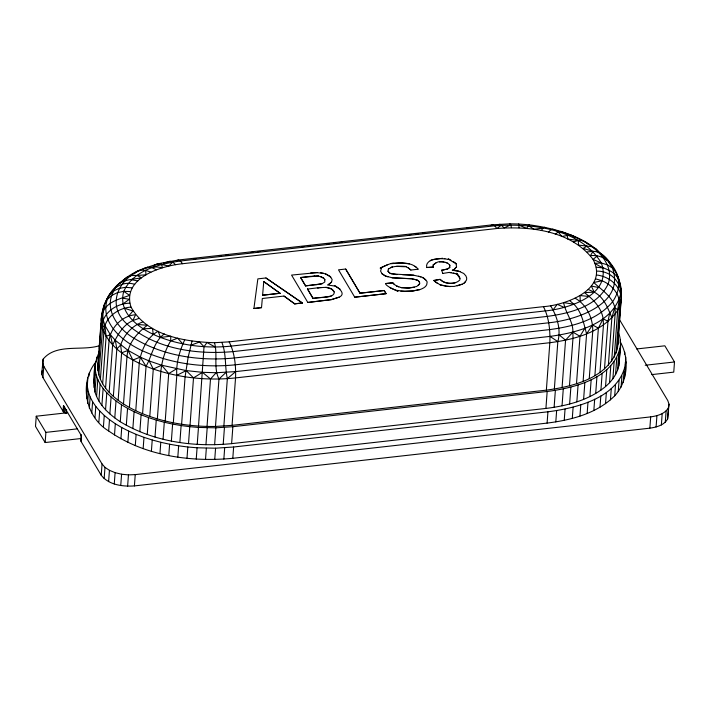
<?xml version="1.0" encoding="UTF-8"?>
<svg xmlns="http://www.w3.org/2000/svg" width="710" height="710" viewBox="0 0 710 710"><rect width="100%" height="100%" fill="white"/><g stroke="black" fill="none" stroke-linecap="round" stroke-linejoin="round"><path stroke-width="1.06" d="M143.873 268.398L158.152 263.765L161.685 264.484L162.377 267.768C144.698 263.996 129.202 274.273 116.662 285.704C107.876 294.481 102.204 306.276 101.264 318.701L97.785 366.147C97.838 387.855 118.135 402.206 135.761 410.744C160.593 422.264 188.239 426.852 215.485 426.444L218.973 379.007C213.293 367.913 217.899 354.618 214.491 342.699C184.485 341.812 147.014 335.706 131.004 307.084C121.65 277.921 160.957 265.948 182.541 263.721L496.849 228.513C530.441 225.931 571.257 230.741 593.072 259.416C609.056 289.467 566.03 305.069 543.47 306.649L229.161 341.856L214.491 342.699M157.354 418.909L160.842 371.463C161.898 360.733 165.093 350.136 170.684 340.889L170.773 336.185L160.504 337.427C142.186 330.505 117.088 314.397 123.78 291.34C133.356 270.102 159.43 263.96 180.402 261.005L494.71 225.798C531.737 223.153 580.114 228.3 601.352 263.002C612.774 294.73 568.941 308.664 545.493 310.9L231.185 346.107C207.382 348.583 182.949 345.841 160.504 337.427L158.17 331.277C146.65 337.392 140.891 350.891 139.24 363.307L135.761 410.744M229.161 341.856C234.735 352.914 236.004 365.677 235.542 377.915L232.055 425.352L215.485 426.444M543.47 306.649C549.043 317.707 550.312 330.478 549.842 342.708L546.363 390.145L232.055 425.352M215.201 347.03L206.992 342.539L204.018 346.693L198.516 426.071M546.363 390.145C573.227 386.488 608.452 378.031 617.407 348.654L620.895 301.217C623.007 282.118 614.141 253.417 590.436 255.627L593.045 251.322C601.867 251.473 608.115 259.114 612.011 266.135M67.681 412.696L36.245 416.22L35.5 426.382L45.147 442.543L81.446 438.478M66.58 409.679L66.305 413.442L63.039 411.267L42.946 377.596L41.721 374.01L43.124 359.189C56.197 343.09 81.925 351.335 99.436 345.69M42.52 367.398L43.124 359.189M42.946 377.596L43.78 366.298L42.556 362.712M45.147 442.543L45.893 432.381L36.245 416.22M63.039 411.267L63.456 405.623L64.193 406.475L63.776 412.12M64.885 412.856L65.231 408.152M81.126 441.584L81.233 435.035L81.126 441.584L101.219 475.256C108.879 485.063 122.777 486.723 134.403 485.915L649.863 428.174C656.475 427.18 664.125 425.308 667.622 419.006L669.024 404.176L667.799 400.6L619.706 319.997M620.629 342.584C629.708 358.958 627.587 381.989 614.7 395.816C596.933 413.548 571.275 420.045 547.099 423.098L232.8 458.305C190.2 462.308 144.37 455.9 108.657 430.961C85.191 416.983 78.668 382.379 96.285 361.488M87.206 386.959L87.88 377.72M86.655 398.594L87.303 382.486M88.998 376.114L89.22 373.034M87.605 403.431L88.439 392.142L87.49 387.305M89.318 408.25L90.143 396.961L88.439 392.142M91.776 413.016L92.602 401.727L90.143 396.961M618.543 332.644C622.634 343.285 619.457 354.902 618.792 365.881C617.034 374.117 611.816 381.137 605.541 386.568C588.803 400.307 567.015 405.845 545.919 408.436L231.62 443.643C193.599 447.335 153.324 441.789 120.274 421.722C109.296 414.551 98.788 404.948 94.971 392C92.966 379.078 93.489 364.825 98.921 352.772L98.77 354.893M94.758 374.188L93.897 382.912M94.989 371.019L95.69 361.488M94.075 387.447L95.14 365.978M96.72 360.254L96.95 357.077M94.971 392L96.214 375.058L95.317 370.505M98.557 358.461L99.045 351.84M99.285 348.53L99.773 341.909M99.932 339.7L100.5 331.978M100.66 329.777L101.148 323.156M101.308 320.947C101.894 309.986 105.213 298.067 113.849 290.851C118.446 279.136 131.297 279.855 141.574 277.77L136.977 275.436L131.554 275.551L126.779 277.291L122.972 280.556L124.853 279.456M97.953 370.567L101.432 323.121L104.246 304.581M94.962 417.702L95.788 406.413L92.602 401.727M96.578 396.535L97.82 379.593L96.214 375.058M98.823 375.004L103.225 320.041L102.595 312.915C106.89 301.475 119.466 299.141 129.566 295.378L123.78 291.34L117.354 292.662L111.71 295.458L107.237 299.522C99.728 323.227 123.283 342.007 142.302 350.704C171.216 363.875 203.814 368.002 235.294 364.816L549.602 329.609C572.42 326.582 597.438 320.299 612.65 301.661C617.336 294.907 619.999 286.565 618.108 278.373C616.91 271.069 610.36 266.756 607.662 260.055M98.885 401.026L100.128 384.083L97.82 379.593M100.394 379.424L103.873 331.978C104.05 317.929 117.878 307.962 131.004 307.084M98.85 422.281L99.684 410.983L95.788 406.413M102.648 383.799L106.127 336.354L104.84 325.26L103.225 320.041C107.556 309.569 118.721 303.374 129.788 303.179M101.885 405.437L103.127 388.494L100.128 384.083M105.568 388.104L109.056 340.658C110.618 327.434 122.164 315.693 135.566 314.743L132.85 320.583C122.502 325.18 117.54 335.431 112.624 344.856L109.145 392.293M103.429 426.71L104.255 415.412L99.684 410.983M105.55 409.741L106.793 392.799L103.127 388.494M101.219 475.256L102.054 463.967L43.78 366.298M104.157 478.647L104.991 467.358L102.054 463.967M109.855 413.903L111.106 396.961L106.793 392.799M108.657 430.961L109.482 419.663L104.255 415.412M113.343 396.358L116.83 348.921L115.348 340.365L110.316 334.676L104.84 325.26L102.311 327.558C109.695 349.773 132.743 361.452 153.28 369.04C179.603 378.013 207.915 380.826 235.542 377.915L549.842 342.708C573.476 339.637 599.48 333.15 615.135 313.767C628.732 297.65 619.342 270.874 596.702 271.105M108.612 481.62L109.438 470.322L104.991 467.358M114.78 417.906L116.023 400.964L111.106 396.961M114.496 435.008L115.322 423.719L109.482 419.663M118.135 400.262L121.623 352.817L120.62 345.06C124.152 334.587 132.282 325.562 142.843 321.941M114.274 483.963L115.1 472.665L109.438 470.322M120.274 421.722L121.516 404.78L116.023 400.964M120.913 438.824L121.738 427.535L115.322 423.719M123.496 403.981L126.984 356.535C128.12 343.356 137.101 332.768 147.405 325.278L137.163 324.426M120.753 485.516L121.587 474.227L115.1 472.665M126.309 425.308L127.56 408.365L121.516 404.78M129.389 407.478L132.868 360.041L128.084 350.42L115.348 340.365M127.862 442.383L128.688 431.094L121.738 427.535M127.623 486.181L128.457 474.892L135.237 474.617L650.688 416.885C657.3 415.891 664.95 414.019 668.447 407.709L669.024 404.176M132.85 428.662L134.092 411.72L127.56 408.365M135.29 445.658L136.116 434.369L128.688 431.094M134.403 485.915L135.237 474.617M139.843 431.742L141.086 414.8L134.092 411.72M142.577 413.752L146.065 366.307C152.126 355.595 153.671 341.794 164.276 333.886M143.154 448.631L143.979 437.342L136.116 434.369M147.245 434.538L148.488 417.595L141.086 414.8M149.792 416.477L153.28 369.04L149.198 360.982L140.243 357.13L128.084 350.42L121.623 352.817M151.39 451.276L152.224 439.987L143.979 437.342M155.002 437.032L156.244 420.089L148.488 417.595M159.954 453.583L160.788 442.286L152.224 439.987M163.06 439.197L164.303 422.255L156.244 420.089M165.217 421.021L168.696 373.575L161.649 365.215L149.198 360.982M168.785 455.527L169.619 444.229L160.788 442.286M171.367 441.025L172.619 424.092L164.303 422.255M173.32 422.805L176.799 375.368C175.911 363.147 179.719 350.855 184.724 339.806M177.82 457.098L178.645 445.809L169.619 444.229M179.87 442.507L181.112 425.565L172.619 424.092M181.609 424.252L185.088 376.806L188.185 357.041L192.037 341.093M186.996 458.287L187.822 446.998L178.645 445.809M188.505 443.626L189.748 426.683L181.112 425.565M190.023 425.343L193.51 377.897L186.206 370.593L161.649 365.215L153.28 369.04M196.244 459.086L197.078 447.797L215.574 448.196L233.625 447.007L547.934 411.8C578.038 407.842 620.629 397.254 625.936 361.816M197.22 444.38L198.463 427.438L215.867 427.819L232.862 426.701L547.161 391.494C575.499 387.767 615.588 377.8 620.584 344.448M207.027 426.444L210.506 378.998L216.133 372.732L235.693 371.605L550.001 336.398C576.857 332.688 612.49 324.071 620.629 294.188C617.824 283.299 607.281 276.128 596.444 274.983M205.944 444.762L207.187 427.819M205.518 459.485L206.344 448.196M214.624 444.762L215.867 427.819M214.739 459.494L215.574 448.196M223.854 426.08L227.333 378.643C224.706 366.742 226.49 354.041 221.902 342.469M223.197 444.389L224.449 427.447M223.854 459.095L224.688 447.806M231.62 443.643L232.862 426.701M232.8 458.305L233.625 447.007M253.914 308.486L261.52 307.634L253.914 308.486L257.854 278.87L265.939 277.965L302.389 302.939L294.774 303.907L283.991 296.061L262.318 298.493L261.52 307.634M262.594 295.218L279.944 293.274L262.594 295.218L263.774 281.559L279.953 293.159M263.774 281.559L279.944 293.274M265.939 277.965L302.38 303.055M294.774 303.907L283.991 296.061M324.967 279.9L324.665 279.279L324.834 281.985L322.003 283.743L305.602 285.926L300.596 277.548L318.506 275.959L323.574 278.107L320.831 276.58M305.602 285.926L300.605 277.433M313.101 298.502L307.483 288.961L313.101 298.502C318.488 296.656 333.105 298.999 334.295 292.715C333.86 289.423 330.177 287.923 327.266 287.497C327.328 286.982 308.974 288.455 322.18 287.506M307.812 302.451L331.321 299.576L339.131 297.188L331.313 299.691L307.812 302.451L291.561 275.089L317.264 272.578L310.598 272.959M300.596 277.548L310.297 276.35M310.288 276.456L314.344 275.977M316.083 284.754L322.003 283.743M318.506 275.959L314.335 276.083M320.68 272.782L323.165 273.323L317.264 272.684M330.895 277.157L325.712 273.962L329.884 276.226L332.129 279.42L331.57 282.03L329.183 284.124L331.57 282.03M325.136 297.153L331.197 296.026M325.783 287.355L331.57 289.059L334.135 291.819M340.055 289.085C322.997 279.394 350.846 291.81 339.131 297.188M345.672 269.028L360.041 293.248L384.163 290.541L386.036 293.683L354.743 297.188L338.501 269.836L345.672 269.028L360.041 293.248M354.743 297.188L386.036 293.683M387.926 264.537C368.25 274.042 391.885 261.484 394.405 263.197C400.387 262.638 407.034 262.682 412.457 264.892C414.143 265.682 419.051 269.241 414.791 266.214M387.962 276.847L385.423 276.075L382.131 273.82L385.432 275.968L392.222 277.796L411.729 278.835L417.027 280.006L411.738 278.719L392.222 277.796M384.163 290.541L360.05 293.132M385.636 283.556L392.799 282.864L394.503 284.621L392.808 282.757L385.636 283.556C385.344 287.275 410.433 296.026 390.18 287.861M388.938 272.445L387.997 271.113L389.905 273.243L391.476 273.9L413.664 275.205L420.87 276.873L418.589 276.172M389.266 268.398C384.838 270.892 397.387 264.493 390.42 267.661M389.905 273.243L396.952 274.61M391.068 263.694L401.132 262.966L409.413 263.863M396.57 266.312C418.199 267.714 398.736 264.848 392.293 267.155M398.771 286.884L396.819 286.077L401.292 287.648L408.649 288.118L416.779 286.467L419.637 283.725L418.394 285.429M400.839 291.215L412.767 290.949L419.566 289.609L412.758 291.064L404.869 291.473L396.579 290.319M401.292 287.648L408.658 288.003L414.365 287.284M402.526 274.681L413.664 275.205M410.877 270.04L407.948 267.572L410.877 270.04L418.048 269.232L416.663 267.51M417.418 268.416L418.057 269.117M418.696 281.089C420.906 284.63 418.838 280.565 417.036 279.891M425.822 279.953C417.586 273.332 428.441 281.178 427.065 282.562C427.287 286.716 423.045 288.446 419.557 289.724M426.754 267.51L433.49 267.022L433.322 266.046L433.482 267.129L426.754 267.51C425.441 262.798 430.411 259.904 434.857 259.15C454.515 257.304 431.094 258.999 430.189 260.73M435.869 262.869C428.263 269.188 437.387 260.632 439.543 261.866C441.762 260.605 451.524 264.555 445.312 262.336M455.137 282.802C450.211 283.796 443.945 283.45 440.138 279.314L433.819 280.512L440.129 279.429C444.877 284.586 454.915 284.541 459.237 280.521C462.911 278.338 451.09 266.703 459.956 278.311M437.626 283.556L434.591 281.267L440.236 284.887L446.475 286.414L454.222 286.423L462.245 284.186L457.116 285.873M439.543 261.866L443.865 261.919M440.236 284.887L450.184 286.645M447.708 268.939L441.602 270.324L447.708 268.939L449.838 267.208L449.164 267.972M453.22 273.013L455.146 273.59L449.022 272.445L442.818 273.43M444.93 258.893L441.158 258.662M450.965 260.25C440.209 254.286 464.819 269.321 453.255 261.529M449.022 272.445L451.152 272.551M449.962 265.655L449.616 264.901L449.829 267.315M460.16 271.548L452.35 270.235L457.977 270.883L463.71 273.439L465.902 275.879L466.701 277.992L466.541 279.988L464.225 283.05L465.68 281.595M455.199 268.682C451.64 272.09 458.491 264.351 456.113 267.537M545.919 408.436L547.161 391.494M547.099 423.098L547.934 411.8M554.35 389.062L557.838 341.616C561.255 329.511 557.022 316.056 550.498 305.655M554.12 407.318L555.362 390.385M555.806 421.917L556.64 410.62M562.072 387.624L565.559 340.179L572.917 332.138C573.201 321.213 565.329 312.666 563.634 302.593L573.955 304.262C581.934 312.249 583.655 323.52 586.593 333.869L583.114 381.314M562.036 405.845L563.278 388.902M564.228 420.347L565.053 409.049M569.473 385.841L572.961 338.404L572.917 332.138L579.99 336.291L576.502 383.737M569.624 404.025L570.875 387.083M572.287 418.412L573.121 407.114M576.84 401.86L578.082 384.918M579.946 416.113L580.78 404.815M583.611 399.375L584.862 382.433M589.256 378.59L592.743 331.144C593.09 318.204 586.62 304.581 575.091 298.182M587.152 413.468L587.978 402.171M589.912 396.579L591.164 379.637M594.891 375.59L598.379 328.144L603.154 318.737C601.361 307.483 593.081 299.23 584.436 292.6L594.217 292.147C604.183 297.401 607.769 308.096 611.878 317.672L608.39 365.109M593.844 410.504L594.678 399.206M595.699 393.5L596.941 376.557M599.985 372.324L603.465 324.878L603.154 318.737L607.973 321.381L604.494 368.827M600.917 390.154L602.16 373.211M599.985 407.229L600.82 395.931M605.541 386.568L606.784 369.626M605.532 403.67L606.367 392.381M609.544 382.761L610.786 365.819M611.656 361.212L615.135 313.767C616.466 298.963 602.888 291.162 593.737 282.491L602.036 280.778C611.993 284.745 620.203 294.393 619.661 305.513L616.173 352.959M610.449 399.863L611.283 388.565M614.256 357.148L617.735 309.711L619.209 299.531L620.895 301.217M612.89 378.758L614.132 361.816M618.099 335.448L618.339 332.138M618.747 326.618L619.067 322.207M619.475 316.687L619.715 313.376M620.203 306.764L620.442 303.454M620.93 296.833C621.8 288.668 620.638 279.545 614.283 273.714C608.594 268.859 600.882 267.945 595.007 263.286L601.352 263.002L607.387 264.848L612.455 268.087C625.501 304.324 575.446 320.228 548.661 322.793L234.362 357.991C200.051 361.301 163.806 356.242 133.95 338.226C118.251 329.049 103.198 309.09 113.849 290.851L119.36 288.331L125.652 287.31L132.273 287.87M615.552 374.596L616.795 357.654M617.407 348.654L621.428 296.842L620.966 289.023M614.7 395.816L615.526 384.518M617.531 370.292L618.774 353.349M619.475 352.621L619.706 349.444M620.176 343.09L620.407 339.921M618.792 365.881L620.034 348.938M618.25 391.565L619.084 380.267M621.09 387.136L621.916 375.847M624.649 354.219L624.8 352.169M623.185 382.566L624.01 371.277M625.146 365.215L625.368 362.135M625.519 360.085L625.75 357.006M624.525 377.88L625.35 366.591M649.863 428.174L650.688 416.885M656.093 426.994L656.928 415.696M661.356 424.962L662.19 413.673M665.288 422.237L666.122 410.948M667.622 419.006L668.447 407.709M636.675 348.965L664.853 345.805L674.5 361.976L673.754 372.138L651.753 374.605M419.628 283.84L419.725 282.829M86.469 393.784L86.931 389.967M97.785 366.147L98.317 361.772M433.313 266.161L433.446 265.087M41.721 374.01L42.298 370.478M80.825 440.688L81.543 438.993M607.973 321.381L609.633 313.447M106.003 301.706C109.73 289.795 121.676 280.024 134.696 284.32M611.878 317.672L614.718 307.714L617.735 309.711M103.03 310.03L104.184 307.51M153.715 266.143L154.993 264.786L158.152 263.765L178.299 260.011L492.607 224.804L509.807 223.819L518.602 223.996L518.859 225.043L526.527 228.363L529.252 224.813C557.341 228.682 589.185 237.184 607.059 260.534M388.388 269.108L387.988 271.229M381.616 267.768L380.578 271.087L382.122 273.936M101.796 314.326L102.595 312.915L101.264 318.701L102.311 327.558M101.432 323.121L103.225 320.041M115.561 287.586L116.662 285.704L121.392 281.843M579.99 336.291L584.836 328.268M586.593 333.869L592.522 324.94L598.379 328.144M541.286 230.564L543.115 228.025L544.703 227.2L545.954 228.15M553.152 309.826L557.243 304.306L564.21 307.421M128.741 315.932L132.93 310.953L124.259 308.238M116.83 348.921L120.62 345.06M175.503 264.706L172.743 262.079L168.767 266.064L161.685 264.484M548.395 232.197L550.862 229.809L553.046 229.126M218.973 379.007L226.02 372.422M134.004 273.909L136.702 271.504L147.662 267.164M597.154 255.973L593.072 259.416L601.352 263.002M227.333 378.643L235.693 371.605M122.945 303.978L129.309 299.265L122.431 298.156M511.519 227.67L510.694 224.875L504.109 227.901L501.358 225.212L496.849 228.513L494.71 225.798L492.607 224.804L490.672 225.602M555.238 234.185L558.308 231.966L561.06 231.451L573.432 236.332L585.99 242.332L587.276 243.965M462.245 284.302L464.233 282.935M193.51 377.897L202.448 372.324L216.133 372.732M168.696 373.575L176.453 368.88M597.856 250.949L596.036 248.811L591.918 246.681L586.975 246.121L583.167 248.42L593.045 251.322L587.126 251.952M176.799 375.368L186.206 370.593L202.448 372.324L210.506 378.998M329.192 284.018L327.488 284.967L334.259 285.988M452.341 270.35L453.93 269.472M176.373 260.81L178.299 260.011L180.402 261.005L182.541 263.721M106.127 336.354L110.316 334.676L112.624 344.856M132.868 360.041L140.243 357.13L146.065 366.307M170.684 340.889L177.615 338.164L182.781 343.88M190.75 345.282L199.483 342.007L204.018 346.693M132.85 320.583L138.885 318.417M168.43 261.75L170.054 261.165L172.743 262.079M573.476 241.959L578.18 240.441L582.448 240.575C597.545 248.598 614.78 265.256 608.124 283.982C597.474 306.649 569.908 313.261 547.259 316.411L232.96 351.619C196.333 354.814 155.605 349.178 127.117 324.142C106.118 305.673 117.878 279.154 140.908 270.084L145.665 270.368L150.919 272.178M574.452 237.841L573.432 236.332L570.609 234.921L561.734 236.483L558.308 231.966M154.993 264.786L161.312 263.41M163.415 262.957L167.622 262.034M543.115 228.025L533.973 229.277L528.755 225.807M193.954 258.839L196.155 258.591M219.23 256.008L221.431 255.76M225.824 255.272L228.025 255.023M251.1 252.44L253.301 252.192M257.695 251.704L259.895 251.455M301.652 246.778L303.853 246.53M308.246 246.042L310.447 245.793M326.928 243.947L329.129 243.699M333.522 243.21L335.723 242.962M340.117 242.465L342.318 242.225M384.075 237.548L386.275 237.3M409.351 234.717L411.551 234.469M415.945 233.972L418.146 233.732M422.539 233.235L424.74 232.986M441.221 231.14L443.422 230.901M466.497 228.309L468.698 228.07M305.611 285.81L316.092 284.639M307.474 289.068L318.692 287.701M313.11 298.386L325.144 297.037M294.774 303.791L302.389 302.939M45.893 432.381L77.319 428.858M645.239 365.251L674.5 361.976M136.977 275.436L145.958 274.841L145.665 270.368M143.26 328.792L152.535 328.402L153.191 334.277M123.78 291.34L130.551 291.57M518.602 223.996L529.252 224.813L529.553 225.62M189.748 426.683L198.463 427.438M187.822 446.998L197.078 447.797M121.587 474.227L128.457 474.892M588.918 296.469L580.052 295.529L580.23 301.537M596.222 267.191L602.95 267.927M586.975 246.121L578.606 245.083L578.18 240.441L567.831 239.084L567.183 235.196M444.939 258.786L448.232 259.487M131.678 279.758L137.811 280.938M598.37 287.47L591.315 286.05L594.217 292.147L588.199 289.431M554.794 230.191L557.989 231.114M323.174 273.217L325.704 274.078M595.45 278.79L602.036 280.778M406.368 266.907L407.939 267.688M455.154 273.474L456.832 274.353M420.87 276.758L423.275 277.992M151.94 267.643L156.413 269.818M499.76 224.174L501.358 225.212M550.001 336.398L557.838 341.616M394.511 284.506L396.819 286.183M447.832 263.224L449.608 265.007M559.382 335.084L565.559 340.179M569.597 300.552L573.955 304.262M433.819 280.397L434.591 281.382M323.582 278L324.656 279.394M509.807 223.819L510.694 224.875M616.83 275.196L618.366 277.77L619.573 283.893M384.172 290.425L386.045 293.576M63.456 405.623L81.543 435.931M456.068 264.058L456.548 266.516M441.611 270.208L442.809 273.536M620.629 294.188L621.428 296.842M620.904 290.647L621.259 292.413M618.366 277.77L618.516 279.704M518.859 225.043L519.019 227.821M619.235 358.674L619.333 361.39M617.86 342.069L617.94 344.279M620.327 283.805L620.38 287.985"/></g></svg>
